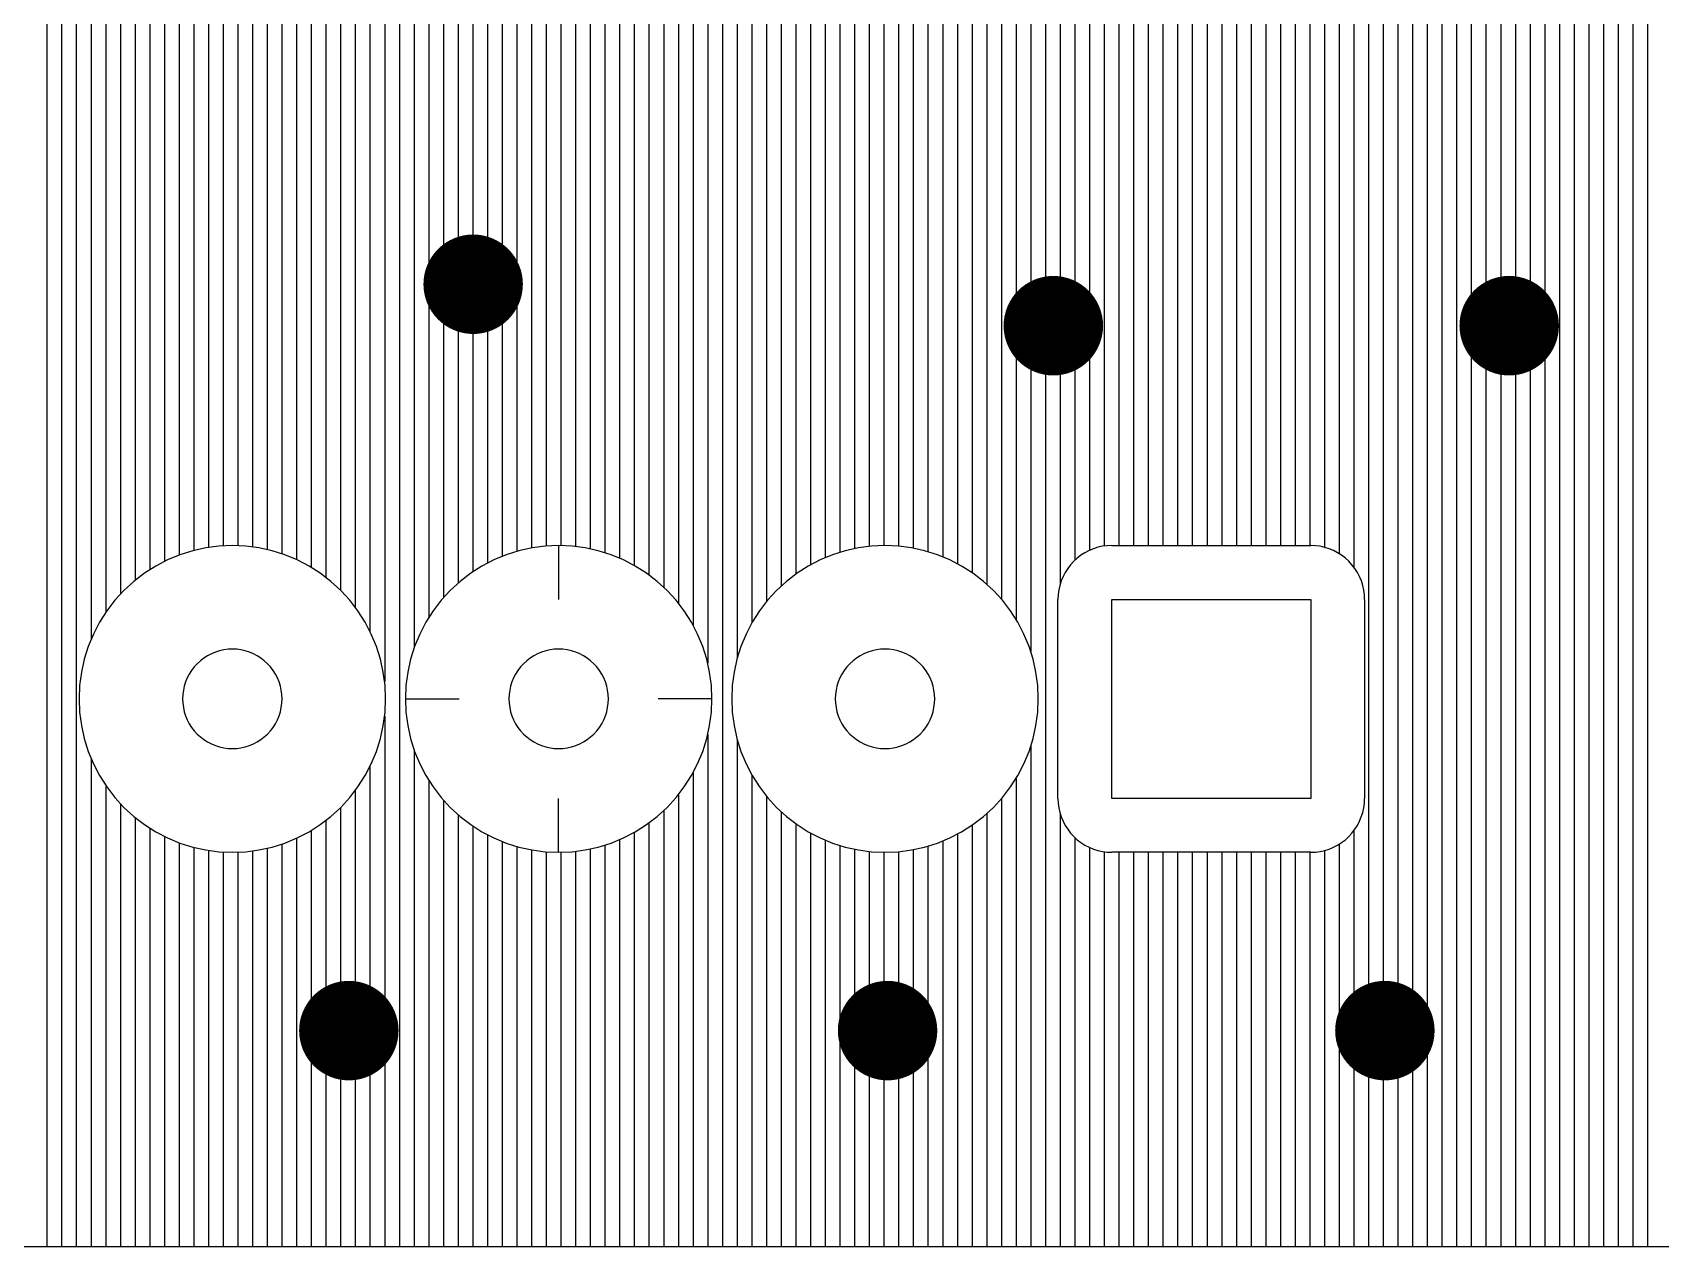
# Model space of a CAD drawing. Extents: x 295 to 953, y 10 to 290.
# Drawn here: x 654.6 to 728.7, y 83.4 to 138.6 of the extents above; entities that cross this region are included whole.
import ezdxf

# ---------------------------------------------------------------- set-up
doc = ezdxf.new("R2010")
doc.units = 0
doc.header["$LTSCALE"] = 5
doc.header["$MEASUREMENT"] = 0
doc.layers.get('0').update_dxf_attribs({"linetype": 'CONTINUOUS', "lineweight": 25})
doc.layers.add('ART004_PHO', color=10, linetype='CONTINUOUS')

msp = doc.modelspace()

# ---------------------------------------------------------------- linework, layer by layer
at = {"const_width": 2.263}
for points in [[(674.652, 128.281, 1), (674.652, 126.018, 1)], [(701.055, 126.396, 1), (701.055, 124.132, 1)], [(721.801, 126.396, 1), (721.801, 124.132, 1)], [(668.994, 94.334, 1), (668.994, 92.071, 1)], [(693.511, 94.334, 1), (693.511, 92.071, 1)], [(716.143, 94.334, 1), (716.143, 92.071, 1)]]:
    msp.add_lwpolyline(points, format="xyb", close=True, dxfattribs=at)
at = {"linetype": 'Continuous'}
msp.add_lwpolyline([(703.716, 112.817), (712.769, 112.817), (712.769, 103.764), (703.716, 103.764)], close=True, dxfattribs=at)
at = {"layer": 'ART004_PHO', "color": 7}
for p, q in [((717.403, 254.904), (717.403, 83.387)), ((718.071, 254.904), (718.071, 83.387)), ((718.74, 254.904), (718.74, 83.387)), ((719.408, 254.904), (719.408, 83.387)), ((720.076, 254.904), (720.076, 83.387)), ((720.744, 254.904), (720.744, 83.387)), ((721.413, 254.904), (721.413, 83.387)), ((722.081, 254.904), (722.081, 83.387)), ((722.749, 254.904), (722.749, 83.387)), ((723.417, 254.904), (723.417, 83.387)), ((724.086, 254.904), (724.086, 83.387)), ((724.754, 254.904), (724.754, 83.387)), ((725.422, 254.904), (725.422, 83.387)), ((726.09, 254.904), (726.09, 83.387)), ((662.607, 199.006), (662.607, 115.182)), ((663.275, 199.006), (663.275, 115.254)), ((663.943, 199.006), (663.943, 115.262)), ((664.611, 199.006), (664.611, 115.206)), ((665.28, 199.006), (665.28, 115.084)), ((665.948, 199.006), (665.948, 114.893)), ((666.616, 199.006), (666.616, 114.625)), ((667.284, 199.006), (667.284, 114.272)), ((667.953, 199.006), (667.953, 113.816)), ((668.621, 199.006), (668.621, 113.229)), ((669.289, 199.006), (669.289, 112.457)), ((669.957, 199.006), (669.957, 111.362)), ((670.626, 199.006), (670.626, 109.076)), ((685.327, 199.006), (685.327, 109.916)), ((685.995, 199.006), (685.995, 83.387)), ((700.029, 199.006), (700.029, 110.446)), ((700.697, 199.006), (700.697, 83.387)), ((701.365, 199.006), (701.365, 113.506)), ((702.033, 199.006), (702.033, 114.598)), ((702.702, 199.006), (702.702, 115.047)), ((703.37, 199.006), (703.37, 115.242)), ((704.038, 199.006), (704.038, 115.267)), ((704.706, 199.006), (704.706, 115.267)), ((705.375, 199.006), (705.375, 115.267)), ((706.043, 199.006), (706.043, 115.267)), ((706.711, 199.006), (706.711, 115.267)), ((707.379, 199.006), (707.379, 115.267)), ((661.938, 194.913), (661.938, 115.043)), ((661.27, 193.878), (661.27, 114.833)), ((655.256, 192.887), (655.256, 83.387)), ((659.934, 192.791), (659.934, 114.167)), ((660.602, 193.233), (660.602, 114.545)), ((655.924, 192.555), (655.924, 83.387)), ((656.592, 192.343), (656.592, 83.387)), ((657.261, 192.235), (657.261, 110.991)), ((657.929, 192.223), (657.929, 112.22)), ((658.597, 192.307), (658.597, 113.055)), ((659.265, 192.492), (659.265, 113.682)), ((708.048, 187.808), (708.048, 115.267)), ((716.735, 187.263), (716.735, 83.387)), ((708.716, 186.538), (708.716, 115.267)), ((716.067, 186.255), (716.067, 83.387)), ((709.384, 185.809), (709.384, 115.267)), ((710.052, 185.316), (710.052, 115.267)), ((715.398, 185.621), (715.398, 83.387)), ((710.721, 184.979), (710.721, 115.267)), ((711.389, 184.762), (711.389, 115.267)), ((712.057, 184.65), (712.057, 115.267)), ((712.725, 184.633), (712.725, 115.267)), ((713.394, 184.713), (713.394, 115.186)), ((714.062, 184.893), (714.062, 114.898)), ((714.73, 185.187), (714.73, 114.286)), ((686.664, 176.965), (686.664, 110.13)), ((699.36, 176.924), (699.36, 111.905)), ((687.332, 175.8), (687.332, 111.744)), ((698.692, 175.774), (698.692, 112.829)), ((688, 174.994), (688, 112.716)), ((698.024, 174.975), (698.024, 113.509)), ((684.659, 174.23), (684.659, 111.647)), ((688.668, 174.386), (688.668, 113.423)), ((697.356, 174.371), (697.356, 114.033)), ((671.294, 174.072), (671.294, 83.387)), ((683.991, 173.398), (683.991, 112.648)), ((689.337, 173.914), (689.337, 113.966)), ((690.005, 173.547), (690.005, 114.389)), ((696.019, 173.538), (696.019, 114.754)), ((696.687, 173.902), (696.687, 114.44)), ((671.962, 173.333), (671.962, 110.607)), ((672.63, 172.988), (672.63, 111.994)), ((673.299, 172.864), (673.299, 112.892)), ((673.967, 172.861), (673.967, 113.557)), ((674.635, 172.861), (674.635, 114.07)), ((675.303, 172.861), (675.303, 114.469)), ((675.972, 172.861), (675.972, 114.776)), ((676.64, 172.861), (676.64, 115.002)), ((677.308, 172.861), (677.308, 115.157)), ((677.976, 172.861), (677.976, 115.244)), ((678.645, 172.861), (678.645, 115.266)), ((679.313, 172.861), (679.313, 115.224)), ((679.981, 172.861), (679.981, 115.117)), ((680.649, 172.861), (680.649, 114.941)), ((681.318, 172.861), (681.318, 114.691)), ((681.986, 172.861), (681.986, 114.358)), ((682.654, 172.869), (682.654, 113.927)), ((683.322, 173.018), (683.322, 113.372)), ((690.673, 173.268), (690.673, 114.715)), ((691.341, 173.066), (691.341, 114.958)), ((692.01, 172.935), (692.01, 115.128)), ((692.678, 172.87), (692.678, 115.23)), ((693.346, 172.869), (693.346, 115.267)), ((694.014, 172.932), (694.014, 115.239)), ((694.683, 173.062), (694.683, 115.147)), ((695.351, 173.262), (695.351, 114.987)), ((726.759, 168.212), (726.759, 83.387)), ((727.427, 164.143), (727.427, 83.387)), ((728.095, 162.27), (728.095, 83.387)), ((661.307, 114.846), (660.745, 114.613)), ((661.307, 114.846), (660.745, 114.613)), ((661.888, 115.029), (661.307, 114.846)), ((661.888, 115.029), (661.307, 114.846)), ((662.482, 115.161), (661.888, 115.029)), ((662.482, 115.161), (661.888, 115.029)), ((663.085, 115.24), (662.482, 115.161)), ((663.085, 115.24), (662.482, 115.161)), ((663.693, 115.267), (663.085, 115.24)), ((663.693, 115.267), (663.085, 115.24)), ((664.301, 115.24), (663.693, 115.267)), ((664.301, 115.24), (663.693, 115.267)), ((664.905, 115.161), (664.301, 115.24)), ((664.905, 115.161), (664.301, 115.24)), ((665.499, 115.029), (664.905, 115.161)), ((665.499, 115.029), (664.905, 115.161)), ((666.08, 114.846), (665.499, 115.029)), ((666.08, 114.846), (665.499, 115.029)), ((666.642, 114.613), (666.08, 114.846)), ((666.642, 114.613), (666.08, 114.846)), ((676.157, 114.846), (675.594, 114.613)), ((676.157, 114.846), (675.594, 114.613)), ((676.737, 115.029), (676.157, 114.846)), ((676.737, 115.029), (676.157, 114.846)), ((677.331, 115.161), (676.737, 115.029)), ((677.331, 115.161), (676.737, 115.029)), ((677.935, 115.24), (677.331, 115.161)), ((677.935, 115.24), (677.331, 115.161)), ((678.543, 115.267), (677.935, 115.24)), ((678.543, 115.267), (677.935, 115.24)), ((679.151, 115.24), (678.543, 115.267)), ((679.151, 115.24), (678.543, 115.267)), ((678.543, 115.267), (678.543, 112.817)), ((679.754, 115.161), (679.151, 115.24)), ((679.754, 115.161), (679.151, 115.24)), ((680.348, 115.029), (679.754, 115.161)), ((680.348, 115.029), (679.754, 115.161)), ((680.929, 114.846), (680.348, 115.029)), ((680.929, 114.846), (680.348, 115.029)), ((681.491, 114.613), (680.929, 114.846)), ((681.491, 114.613), (680.929, 114.846)), ((691.007, 114.846), (690.445, 114.613)), ((691.007, 114.846), (690.445, 114.613)), ((691.588, 115.029), (691.007, 114.846)), ((691.588, 115.029), (691.007, 114.846)), ((692.182, 115.161), (691.588, 115.029)), ((692.182, 115.161), (691.588, 115.029)), ((692.785, 115.24), (692.182, 115.161)), ((692.785, 115.24), (692.182, 115.161)), ((693.393, 115.267), (692.785, 115.24)), ((693.393, 115.267), (692.785, 115.24)), ((694.001, 115.24), (693.393, 115.267)), ((694.001, 115.24), (693.393, 115.267)), ((694.605, 115.161), (694.001, 115.24)), ((694.605, 115.161), (694.001, 115.24)), ((695.199, 115.029), (694.605, 115.161)), ((695.199, 115.029), (694.605, 115.161)), ((695.78, 114.846), (695.199, 115.029)), ((695.78, 114.846), (695.199, 115.029)), ((696.342, 114.613), (695.78, 114.846)), ((696.342, 114.613), (695.78, 114.846)), ((702.492, 114.939), (702.311, 114.824)), ((702.681, 115.038), (702.492, 114.939)), ((702.879, 115.119), (702.681, 115.038)), ((703.083, 115.184), (702.879, 115.119)), ((703.291, 115.23), (703.083, 115.184)), ((703.503, 115.258), (703.291, 115.23)), ((703.717, 115.267), (703.503, 115.258)), ((703.716, 115.267), (712.769, 115.267)), ((712.983, 115.258), (712.769, 115.267)), ((713.195, 115.23), (712.983, 115.258)), ((713.403, 115.183), (713.195, 115.23)), ((713.607, 115.119), (713.403, 115.183)), ((713.805, 115.037), (713.607, 115.119)), ((713.994, 114.939), (713.805, 115.037)), ((714.175, 114.824), (713.994, 114.939)), ((660.205, 114.332), (659.692, 114.005)), ((660.205, 114.332), (659.692, 114.005)), ((660.745, 114.613), (660.205, 114.332)), ((660.745, 114.613), (660.205, 114.332)), ((667.182, 114.332), (666.642, 114.613)), ((667.182, 114.332), (666.642, 114.613)), ((667.695, 114.005), (667.182, 114.332)), ((667.695, 114.005), (667.182, 114.332)), ((675.054, 114.332), (674.541, 114.005)), ((675.054, 114.332), (674.541, 114.005)), ((675.594, 114.613), (675.054, 114.332)), ((675.594, 114.613), (675.054, 114.332)), ((682.031, 114.332), (681.491, 114.613)), ((682.031, 114.332), (681.491, 114.613)), ((682.544, 114.005), (682.031, 114.332)), ((682.544, 114.005), (682.031, 114.332)), ((689.905, 114.332), (689.392, 114.005)), ((689.905, 114.332), (689.392, 114.005)), ((690.445, 114.613), (689.905, 114.332)), ((690.445, 114.613), (689.905, 114.332)), ((696.882, 114.332), (696.342, 114.613)), ((696.882, 114.332), (696.342, 114.613)), ((697.395, 114.005), (696.882, 114.332)), ((697.395, 114.005), (696.882, 114.332)), ((701.709, 114.222), (701.595, 114.042)), ((701.84, 114.392), (701.709, 114.222)), ((701.984, 114.55), (701.84, 114.392)), ((702.142, 114.694), (701.984, 114.55)), ((702.311, 114.824), (702.142, 114.694)), ((714.344, 114.693), (714.175, 114.824)), ((714.502, 114.549), (714.344, 114.693)), ((714.646, 114.391), (714.502, 114.549)), ((714.776, 114.222), (714.646, 114.391)), ((714.891, 114.041), (714.776, 114.222)), ((659.209, 113.635), (658.76, 113.224)), ((659.209, 113.635), (658.76, 113.224)), ((659.692, 114.005), (659.209, 113.635)), ((659.692, 114.005), (659.209, 113.635)), ((668.178, 113.635), (667.695, 114.005)), ((668.178, 113.635), (667.695, 114.005)), ((668.627, 113.224), (668.178, 113.635)), ((668.627, 113.224), (668.178, 113.635)), ((674.058, 113.635), (673.609, 113.224)), ((674.058, 113.635), (673.609, 113.224)), ((674.541, 114.005), (674.058, 113.635)), ((674.541, 114.005), (674.058, 113.635)), ((683.027, 113.635), (682.544, 114.005)), ((683.027, 113.635), (682.544, 114.005)), ((683.476, 113.224), (683.027, 113.635)), ((683.476, 113.224), (683.027, 113.635)), ((688.909, 113.635), (688.46, 113.224)), ((688.909, 113.635), (688.46, 113.224)), ((689.392, 114.005), (688.909, 113.635)), ((689.392, 114.005), (688.909, 113.635)), ((697.878, 113.635), (697.395, 114.005)), ((697.878, 113.635), (697.395, 114.005)), ((698.327, 113.224), (697.878, 113.635)), ((698.327, 113.224), (697.878, 113.635)), ((701.35, 113.451), (701.303, 113.243)), ((701.414, 113.655), (701.35, 113.451)), ((701.496, 113.853), (701.414, 113.655)), ((701.595, 114.042), (701.496, 113.853)), ((714.99, 113.852), (714.891, 114.041)), ((715.072, 113.654), (714.99, 113.852)), ((715.136, 113.45), (715.072, 113.654)), ((715.182, 113.242), (715.136, 113.45)), ((658.349, 112.775), (657.979, 112.292)), ((658.349, 112.775), (657.979, 112.292)), ((658.76, 113.224), (658.349, 112.775)), ((658.76, 113.224), (658.349, 112.775)), ((669.038, 112.775), (668.627, 113.224)), ((669.038, 112.775), (668.627, 113.224)), ((669.408, 112.292), (669.038, 112.775)), ((669.408, 112.292), (669.038, 112.775)), ((673.198, 112.775), (672.828, 112.292)), ((673.198, 112.775), (672.828, 112.292)), ((673.609, 113.224), (673.198, 112.775)), ((673.609, 113.224), (673.198, 112.775)), ((683.887, 112.775), (683.476, 113.224)), ((683.887, 112.775), (683.476, 113.224)), ((684.258, 112.292), (683.887, 112.775)), ((684.258, 112.292), (683.887, 112.775)), ((688.049, 112.775), (687.678, 112.292)), ((688.049, 112.775), (687.678, 112.292)), ((688.46, 113.224), (688.049, 112.775)), ((688.46, 113.224), (688.049, 112.775)), ((698.738, 112.775), (698.327, 113.224)), ((698.738, 112.775), (698.327, 113.224)), ((699.108, 112.292), (698.738, 112.775)), ((699.108, 112.292), (698.738, 112.775)), ((701.275, 113.031), (701.266, 112.817)), ((701.266, 103.764), (701.266, 112.817)), ((701.303, 113.243), (701.275, 113.031)), ((715.21, 113.03), (715.182, 113.242)), ((715.219, 112.816), (715.21, 113.03)), ((715.219, 112.817), (715.219, 103.764)), ((657.979, 112.292), (657.652, 111.779)), ((657.979, 112.292), (657.652, 111.779)), ((669.735, 111.779), (669.408, 112.292)), ((669.735, 111.779), (669.408, 112.292)), ((672.828, 112.292), (672.501, 111.779)), ((672.828, 112.292), (672.501, 111.779)), ((684.585, 111.779), (684.258, 112.292)), ((684.585, 111.779), (684.258, 112.292)), ((687.678, 112.292), (687.351, 111.779)), ((687.678, 112.292), (687.351, 111.779)), ((699.435, 111.779), (699.108, 112.292)), ((699.435, 111.779), (699.108, 112.292)), ((657.37, 111.239), (657.138, 110.677)), ((657.37, 111.239), (657.138, 110.677)), ((657.652, 111.779), (657.37, 111.239)), ((657.652, 111.779), (657.37, 111.239)), ((670.016, 111.239), (669.735, 111.779)), ((670.016, 111.239), (669.735, 111.779)), ((670.249, 110.677), (670.016, 111.239)), ((670.249, 110.677), (670.016, 111.239)), ((672.22, 111.239), (671.987, 110.677)), ((672.22, 111.239), (671.987, 110.677)), ((672.501, 111.779), (672.22, 111.239)), ((672.501, 111.779), (672.22, 111.239)), ((684.866, 111.239), (684.585, 111.779)), ((684.866, 111.239), (684.585, 111.779)), ((685.099, 110.677), (684.866, 111.239)), ((685.099, 110.677), (684.866, 111.239)), ((687.07, 111.239), (686.838, 110.677)), ((687.07, 111.239), (686.838, 110.677)), ((687.351, 111.779), (687.07, 111.239)), ((687.351, 111.779), (687.07, 111.239)), ((699.716, 111.239), (699.435, 111.779)), ((699.716, 111.239), (699.435, 111.779)), ((699.949, 110.677), (699.716, 111.239)), ((699.949, 110.677), (699.716, 111.239)), ((657.138, 110.677), (656.955, 110.096)), ((657.138, 110.677), (656.955, 110.096)), ((662.919, 110.417), (662.737, 110.342)), ((663.108, 110.476), (662.919, 110.417)), ((663.3, 110.519), (663.108, 110.476)), ((663.496, 110.545), (663.3, 110.519)), ((663.693, 110.554), (663.496, 110.545)), ((663.891, 110.545), (663.693, 110.554)), ((664.086, 110.519), (663.891, 110.545)), ((664.279, 110.476), (664.086, 110.519)), ((664.467, 110.417), (664.279, 110.476)), ((664.65, 110.342), (664.467, 110.417)), ((670.432, 110.096), (670.249, 110.677)), ((670.432, 110.096), (670.249, 110.677)), ((671.987, 110.677), (671.804, 110.096)), ((671.987, 110.677), (671.804, 110.096)), ((677.769, 110.417), (677.586, 110.342)), ((677.957, 110.476), (677.769, 110.417)), ((678.15, 110.519), (677.957, 110.476)), ((678.345, 110.545), (678.15, 110.519)), ((678.543, 110.554), (678.345, 110.545)), ((678.74, 110.545), (678.543, 110.554)), ((678.936, 110.519), (678.74, 110.545)), ((679.128, 110.476), (678.936, 110.519)), ((679.317, 110.417), (679.128, 110.476)), ((679.499, 110.342), (679.317, 110.417)), ((685.282, 110.096), (685.099, 110.677)), ((685.282, 110.096), (685.099, 110.677)), ((686.838, 110.677), (686.655, 110.096)), ((686.838, 110.677), (686.655, 110.096)), ((692.619, 110.417), (692.437, 110.342)), ((692.808, 110.476), (692.619, 110.417)), ((693, 110.519), (692.808, 110.476)), ((693.196, 110.545), (693, 110.519)), ((693.393, 110.554), (693.196, 110.545)), ((693.591, 110.545), (693.393, 110.554)), ((693.786, 110.519), (693.591, 110.545)), ((693.979, 110.476), (693.786, 110.519)), ((694.167, 110.417), (693.979, 110.476)), ((694.35, 110.342), (694.167, 110.417)), ((700.132, 110.096), (699.949, 110.677)), ((700.132, 110.096), (699.949, 110.677)), ((656.955, 110.096), (656.823, 109.502)), ((656.955, 110.096), (656.823, 109.502)), ((661.96, 109.745), (661.84, 109.589)), ((662.093, 109.891), (661.96, 109.745)), ((662.239, 110.024), (662.093, 109.891)), ((662.395, 110.144), (662.239, 110.024)), ((662.562, 110.25), (662.395, 110.144)), ((662.737, 110.342), (662.562, 110.25)), ((664.825, 110.25), (664.65, 110.342)), ((664.992, 110.144), (664.825, 110.25)), ((665.148, 110.024), (664.992, 110.144)), ((665.294, 109.891), (665.148, 110.024)), ((665.427, 109.745), (665.294, 109.891)), ((665.547, 109.589), (665.427, 109.745)), ((670.564, 109.502), (670.432, 110.096)), ((670.564, 109.502), (670.432, 110.096)), ((671.804, 110.096), (671.672, 109.502)), ((671.804, 110.096), (671.672, 109.502)), ((676.809, 109.745), (676.689, 109.589)), ((676.942, 109.891), (676.809, 109.745)), ((677.088, 110.024), (676.942, 109.891)), ((677.245, 110.144), (677.088, 110.024)), ((677.411, 110.25), (677.245, 110.144)), ((677.586, 110.342), (677.411, 110.25)), ((679.674, 110.25), (679.499, 110.342)), ((679.841, 110.144), (679.674, 110.25)), ((679.997, 110.024), (679.841, 110.144)), ((680.143, 109.891), (679.997, 110.024)), ((680.276, 109.745), (680.143, 109.891)), ((680.397, 109.589), (680.276, 109.745)), ((685.413, 109.502), (685.282, 110.096)), ((685.413, 109.502), (685.282, 110.096)), ((686.655, 110.096), (686.523, 109.502)), ((686.655, 110.096), (686.523, 109.502)), ((691.66, 109.745), (691.54, 109.589)), ((691.793, 109.891), (691.66, 109.745)), ((691.939, 110.024), (691.793, 109.891)), ((692.095, 110.144), (691.939, 110.024)), ((692.262, 110.25), (692.095, 110.144)), ((692.437, 110.342), (692.262, 110.25)), ((694.525, 110.25), (694.35, 110.342)), ((694.691, 110.144), (694.525, 110.25)), ((694.848, 110.024), (694.691, 110.144)), ((694.994, 109.891), (694.848, 110.024)), ((695.127, 109.745), (694.994, 109.891)), ((695.247, 109.589), (695.127, 109.745)), ((700.264, 109.502), (700.132, 110.096)), ((700.264, 109.502), (700.132, 110.096)), ((656.823, 109.502), (656.743, 108.898)), ((656.823, 109.502), (656.743, 108.898)), ((661.567, 109.064), (661.507, 108.876)), ((661.642, 109.247), (661.567, 109.064)), ((661.733, 109.422), (661.642, 109.247)), ((661.84, 109.589), (661.733, 109.422)), ((665.653, 109.422), (665.547, 109.589)), ((665.745, 109.247), (665.653, 109.422)), ((665.82, 109.064), (665.745, 109.247)), ((665.879, 108.876), (665.82, 109.064)), ((670.643, 108.898), (670.564, 109.502)), ((670.643, 108.898), (670.564, 109.502)), ((671.672, 109.502), (671.593, 108.898)), ((671.672, 109.502), (671.593, 108.898)), ((676.416, 109.064), (676.357, 108.876)), ((676.492, 109.247), (676.416, 109.064)), ((676.583, 109.422), (676.492, 109.247)), ((676.689, 109.589), (676.583, 109.422)), ((680.503, 109.422), (680.397, 109.589)), ((680.594, 109.247), (680.503, 109.422)), ((680.669, 109.064), (680.594, 109.247)), ((680.729, 108.876), (680.669, 109.064)), ((685.493, 108.898), (685.413, 109.502)), ((685.493, 108.898), (685.413, 109.502)), ((686.523, 109.502), (686.443, 108.898)), ((686.523, 109.502), (686.443, 108.898)), ((691.267, 109.064), (691.207, 108.876)), ((691.342, 109.247), (691.267, 109.064)), ((691.433, 109.422), (691.342, 109.247)), ((691.54, 109.589), (691.433, 109.422)), ((695.353, 109.422), (695.247, 109.589)), ((695.444, 109.247), (695.353, 109.422)), ((695.52, 109.064), (695.444, 109.247)), ((695.579, 108.876), (695.52, 109.064)), ((700.343, 108.898), (700.264, 109.502)), ((700.343, 108.898), (700.264, 109.502)), ((656.743, 108.898), (656.717, 108.29)), ((656.743, 108.898), (656.717, 108.29)), ((656.717, 108.29), (656.743, 107.682)), ((656.717, 108.29), (656.743, 107.682)), ((661.439, 108.488), (661.43, 108.29)), ((661.43, 108.29), (661.439, 108.093)), ((661.465, 108.683), (661.439, 108.488)), ((661.507, 108.876), (661.465, 108.683)), ((665.922, 108.683), (665.879, 108.876)), ((665.948, 108.488), (665.922, 108.683)), ((665.957, 108.29), (665.948, 108.488)), ((665.948, 108.093), (665.957, 108.29)), ((670.67, 108.29), (670.643, 108.898)), ((670.67, 108.29), (670.643, 108.898)), ((670.643, 107.682), (670.67, 108.29)), ((670.643, 107.682), (670.67, 108.29)), ((671.593, 108.898), (671.566, 108.29)), ((671.593, 108.898), (671.566, 108.29)), ((671.566, 108.29), (671.593, 107.682)), ((671.566, 108.29), (671.593, 107.682)), ((671.566, 108.29), (674.016, 108.29)), ((676.288, 108.488), (676.28, 108.29)), ((676.28, 108.29), (676.288, 108.093)), ((676.314, 108.683), (676.288, 108.488)), ((676.357, 108.876), (676.314, 108.683)), ((680.771, 108.683), (680.729, 108.876)), ((680.797, 108.488), (680.771, 108.683)), ((680.806, 108.29), (680.797, 108.488)), ((680.797, 108.093), (680.806, 108.29)), ((685.519, 108.29), (683.069, 108.29)), ((685.519, 108.29), (685.493, 108.898)), ((685.519, 108.29), (685.493, 108.898)), ((685.493, 107.682), (685.519, 108.29)), ((685.493, 107.682), (685.519, 108.29)), ((686.443, 108.898), (686.417, 108.29)), ((686.443, 108.898), (686.417, 108.29)), ((686.417, 108.29), (686.443, 107.682)), ((686.417, 108.29), (686.443, 107.682)), ((691.139, 108.488), (691.13, 108.29)), ((691.13, 108.29), (691.139, 108.093)), ((691.165, 108.683), (691.139, 108.488)), ((691.207, 108.876), (691.165, 108.683)), ((695.622, 108.683), (695.579, 108.876)), ((695.648, 108.488), (695.622, 108.683)), ((695.657, 108.29), (695.648, 108.488)), ((695.648, 108.093), (695.657, 108.29)), ((700.37, 108.29), (700.343, 108.898)), ((700.37, 108.29), (700.343, 108.898)), ((700.343, 107.682), (700.37, 108.29)), ((700.343, 107.682), (700.37, 108.29)), ((656.743, 107.682), (656.823, 107.079)), ((656.743, 107.682), (656.823, 107.079)), ((661.439, 108.093), (661.465, 107.897)), ((661.465, 107.897), (661.507, 107.705)), ((661.507, 107.705), (661.567, 107.516)), ((661.567, 107.516), (661.642, 107.334)), ((665.745, 107.334), (665.82, 107.516)), ((665.82, 107.516), (665.879, 107.705)), ((665.879, 107.705), (665.922, 107.897)), ((665.922, 107.897), (665.948, 108.093)), ((670.564, 107.079), (670.643, 107.682)), ((670.564, 107.079), (670.643, 107.682)), ((670.626, 107.504), (670.626, 83.387)), ((671.593, 107.682), (671.672, 107.079)), ((671.593, 107.682), (671.672, 107.079)), ((676.288, 108.093), (676.314, 107.897)), ((676.314, 107.897), (676.357, 107.705)), ((676.357, 107.705), (676.416, 107.516)), ((676.416, 107.516), (676.492, 107.334)), ((680.594, 107.334), (680.669, 107.516)), ((680.669, 107.516), (680.729, 107.705)), ((680.729, 107.705), (680.771, 107.897)), ((680.771, 107.897), (680.797, 108.093)), ((685.413, 107.079), (685.493, 107.682)), ((685.413, 107.079), (685.493, 107.682)), ((686.443, 107.682), (686.523, 107.079)), ((686.443, 107.682), (686.523, 107.079)), ((691.139, 108.093), (691.165, 107.897)), ((691.165, 107.897), (691.207, 107.705)), ((691.207, 107.705), (691.267, 107.516)), ((691.267, 107.516), (691.342, 107.334)), ((695.444, 107.334), (695.52, 107.516)), ((695.52, 107.516), (695.579, 107.705)), ((695.579, 107.705), (695.622, 107.897)), ((695.622, 107.897), (695.648, 108.093)), ((700.264, 107.079), (700.343, 107.682)), ((700.264, 107.079), (700.343, 107.682)), ((656.823, 107.079), (656.955, 106.485)), ((656.823, 107.079), (656.955, 106.485)), ((661.642, 107.334), (661.733, 107.159)), ((661.733, 107.159), (661.84, 106.992)), ((661.84, 106.992), (661.96, 106.836)), ((661.96, 106.836), (662.093, 106.69)), ((662.093, 106.69), (662.239, 106.557)), ((665.148, 106.557), (665.294, 106.69)), ((665.294, 106.69), (665.427, 106.836)), ((665.427, 106.836), (665.547, 106.992)), ((665.547, 106.992), (665.653, 107.159)), ((665.653, 107.159), (665.745, 107.334)), ((670.432, 106.485), (670.564, 107.079)), ((670.432, 106.485), (670.564, 107.079)), ((671.672, 107.079), (671.804, 106.485)), ((671.672, 107.079), (671.804, 106.485)), ((676.492, 107.334), (676.583, 107.159)), ((676.583, 107.159), (676.689, 106.992)), ((676.689, 106.992), (676.809, 106.836)), ((676.809, 106.836), (676.942, 106.69)), ((676.942, 106.69), (677.088, 106.557)), ((679.997, 106.557), (680.143, 106.69)), ((680.143, 106.69), (680.276, 106.836)), ((680.276, 106.836), (680.397, 106.992)), ((680.397, 106.992), (680.503, 107.159)), ((680.503, 107.159), (680.594, 107.334)), ((685.282, 106.485), (685.413, 107.079)), ((685.282, 106.485), (685.413, 107.079)), ((686.523, 107.079), (686.655, 106.485)), ((686.523, 107.079), (686.655, 106.485)), ((691.342, 107.334), (691.433, 107.159)), ((691.433, 107.159), (691.54, 106.992)), ((691.54, 106.992), (691.66, 106.836)), ((691.66, 106.836), (691.793, 106.69)), ((691.793, 106.69), (691.939, 106.557)), ((694.848, 106.557), (694.994, 106.69)), ((694.994, 106.69), (695.127, 106.836)), ((695.127, 106.836), (695.247, 106.992)), ((695.247, 106.992), (695.353, 107.159)), ((695.353, 107.159), (695.444, 107.334)), ((700.132, 106.485), (700.264, 107.079)), ((700.132, 106.485), (700.264, 107.079)), ((656.955, 106.485), (657.138, 105.904)), ((656.955, 106.485), (657.138, 105.904)), ((662.239, 106.557), (662.395, 106.437)), ((662.395, 106.437), (662.562, 106.33)), ((662.562, 106.33), (662.737, 106.239)), ((662.737, 106.239), (662.919, 106.164)), ((662.919, 106.164), (663.108, 106.104)), ((663.108, 106.104), (663.3, 106.062)), ((663.3, 106.062), (663.496, 106.036)), ((663.496, 106.036), (663.693, 106.027)), ((663.693, 106.027), (663.891, 106.036)), ((663.891, 106.036), (664.086, 106.062)), ((664.086, 106.062), (664.279, 106.104)), ((664.279, 106.104), (664.467, 106.164)), ((664.467, 106.164), (664.65, 106.239)), ((664.65, 106.239), (664.825, 106.33)), ((664.825, 106.33), (664.992, 106.437)), ((664.992, 106.437), (665.148, 106.557)), ((670.249, 105.904), (670.432, 106.485)), ((670.249, 105.904), (670.432, 106.485)), ((671.804, 106.485), (671.987, 105.904)), ((671.804, 106.485), (671.987, 105.904)), ((671.962, 105.973), (671.962, 83.387)), ((677.088, 106.557), (677.245, 106.437)), ((677.245, 106.437), (677.411, 106.33)), ((677.411, 106.33), (677.586, 106.239)), ((677.586, 106.239), (677.769, 106.164)), ((677.769, 106.164), (677.957, 106.104)), ((677.957, 106.104), (678.15, 106.062)), ((678.15, 106.062), (678.345, 106.036)), ((678.345, 106.036), (678.543, 106.027)), ((678.543, 106.027), (678.74, 106.036)), ((678.74, 106.036), (678.936, 106.062)), ((678.936, 106.062), (679.128, 106.104)), ((679.128, 106.104), (679.317, 106.164)), ((679.317, 106.164), (679.499, 106.239)), ((679.499, 106.239), (679.674, 106.33)), ((679.674, 106.33), (679.841, 106.437)), ((679.841, 106.437), (679.997, 106.557)), ((685.099, 105.904), (685.282, 106.485)), ((685.099, 105.904), (685.282, 106.485)), ((685.327, 106.664), (685.327, 83.387)), ((686.655, 106.485), (686.838, 105.904)), ((686.655, 106.485), (686.838, 105.904)), ((686.664, 106.451), (686.664, 83.387)), ((691.939, 106.557), (692.095, 106.437)), ((692.095, 106.437), (692.262, 106.33)), ((692.262, 106.33), (692.437, 106.239)), ((692.437, 106.239), (692.619, 106.164)), ((692.619, 106.164), (692.808, 106.104)), ((692.808, 106.104), (693, 106.062)), ((693, 106.062), (693.196, 106.036)), ((693.196, 106.036), (693.393, 106.027)), ((693.393, 106.027), (693.591, 106.036)), ((693.591, 106.036), (693.786, 106.062)), ((693.786, 106.062), (693.979, 106.104)), ((693.979, 106.104), (694.167, 106.164)), ((694.167, 106.164), (694.35, 106.239)), ((694.35, 106.239), (694.525, 106.33)), ((694.525, 106.33), (694.691, 106.437)), ((694.691, 106.437), (694.848, 106.557)), ((699.949, 105.904), (700.132, 106.485)), ((699.949, 105.904), (700.132, 106.485)), ((700.029, 106.135), (700.029, 83.387)), ((657.138, 105.904), (657.37, 105.342)), ((657.138, 105.904), (657.37, 105.342)), ((657.261, 105.59), (657.261, 83.387)), ((657.37, 105.342), (657.652, 104.802)), ((657.37, 105.342), (657.652, 104.802)), ((669.735, 104.802), (670.016, 105.342)), ((669.735, 104.802), (670.016, 105.342)), ((669.957, 105.219), (669.957, 83.387)), ((670.016, 105.342), (670.249, 105.904)), ((670.016, 105.342), (670.249, 105.904)), ((671.987, 105.904), (672.22, 105.342)), ((671.987, 105.904), (672.22, 105.342)), ((672.22, 105.342), (672.501, 104.802)), ((672.22, 105.342), (672.501, 104.802)), ((684.585, 104.802), (684.866, 105.342)), ((684.585, 104.802), (684.866, 105.342)), ((684.866, 105.342), (685.099, 105.904)), ((684.866, 105.342), (685.099, 105.904)), ((686.838, 105.904), (687.07, 105.342)), ((686.838, 105.904), (687.07, 105.342)), ((687.07, 105.342), (687.351, 104.802)), ((687.07, 105.342), (687.351, 104.802)), ((699.435, 104.802), (699.716, 105.342)), ((699.435, 104.802), (699.716, 105.342)), ((699.716, 105.342), (699.949, 105.904)), ((699.716, 105.342), (699.949, 105.904)), ((657.652, 104.802), (657.979, 104.289)), ((657.652, 104.802), (657.979, 104.289)), ((669.408, 104.289), (669.735, 104.802)), ((669.408, 104.289), (669.735, 104.802)), ((672.501, 104.802), (672.828, 104.289)), ((672.501, 104.802), (672.828, 104.289)), ((672.63, 104.587), (672.63, 83.387)), ((684.258, 104.289), (684.585, 104.802)), ((684.258, 104.289), (684.585, 104.802)), ((684.659, 104.934), (684.659, 83.387)), ((687.332, 104.836), (687.332, 83.387)), ((687.351, 104.802), (687.678, 104.289)), ((687.351, 104.802), (687.678, 104.289)), ((699.108, 104.289), (699.435, 104.802)), ((699.108, 104.289), (699.435, 104.802)), ((699.36, 104.675), (699.36, 83.387)), ((657.929, 104.361), (657.929, 83.387)), ((657.979, 104.289), (658.349, 103.806)), ((657.979, 104.289), (658.349, 103.806)), ((658.349, 103.806), (658.76, 103.357)), ((658.349, 103.806), (658.76, 103.357)), ((668.627, 103.357), (669.038, 103.806)), ((668.627, 103.357), (669.038, 103.806)), ((669.038, 103.806), (669.408, 104.289)), ((669.038, 103.806), (669.408, 104.289)), ((669.289, 104.124), (669.289, 83.387)), ((672.828, 104.289), (673.198, 103.806)), ((672.828, 104.289), (673.198, 103.806)), ((673.198, 103.806), (673.609, 103.357)), ((673.198, 103.806), (673.609, 103.357)), ((678.543, 101.314), (678.543, 103.764)), ((683.476, 103.357), (683.887, 103.806)), ((683.476, 103.357), (683.887, 103.806)), ((683.887, 103.806), (684.258, 104.289)), ((683.887, 103.806), (684.258, 104.289)), ((683.991, 103.932), (683.991, 83.387)), ((687.678, 104.289), (688.049, 103.806)), ((687.678, 104.289), (688.049, 103.806)), ((688, 103.865), (688, 83.387)), ((688.049, 103.806), (688.46, 103.357)), ((688.049, 103.806), (688.46, 103.357)), ((698.327, 103.357), (698.738, 103.806)), ((698.327, 103.357), (698.738, 103.806)), ((698.692, 103.752), (698.692, 83.387)), ((698.738, 103.806), (699.108, 104.289)), ((698.738, 103.806), (699.108, 104.289)), ((701.266, 103.764), (701.275, 103.551)), ((715.21, 103.551), (715.219, 103.764)), ((658.597, 103.526), (658.597, 83.387)), ((658.76, 103.357), (659.209, 102.946)), ((658.76, 103.357), (659.209, 102.946)), ((668.178, 102.946), (668.627, 103.357)), ((668.178, 102.946), (668.627, 103.357)), ((668.621, 103.351), (668.621, 83.387)), ((673.299, 103.689), (673.299, 83.387)), ((673.609, 103.357), (674.058, 102.946)), ((673.609, 103.357), (674.058, 102.946)), ((673.967, 103.024), (673.967, 83.387)), ((683.027, 102.946), (683.476, 103.357)), ((683.027, 102.946), (683.476, 103.357)), ((683.322, 103.208), (683.322, 83.387)), ((688.46, 103.357), (688.909, 102.946)), ((688.46, 103.357), (688.909, 102.946)), ((688.668, 103.158), (688.668, 83.387)), ((697.878, 102.946), (698.327, 103.357)), ((697.878, 102.946), (698.327, 103.357)), ((698.024, 103.072), (698.024, 83.387)), ((701.275, 103.551), (701.303, 103.339)), ((701.303, 103.339), (701.35, 103.13)), ((701.35, 103.13), (701.414, 102.926)), ((701.365, 103.075), (701.365, 83.387)), ((715.071, 102.926), (715.136, 103.13)), ((715.136, 103.13), (715.182, 103.339)), ((715.182, 103.339), (715.21, 103.551)), ((659.209, 102.946), (659.692, 102.576)), ((659.209, 102.946), (659.692, 102.576)), ((659.265, 102.899), (659.265, 83.387)), ((659.692, 102.576), (660.205, 102.249)), ((659.692, 102.576), (660.205, 102.249)), ((659.934, 102.414), (659.934, 83.387)), ((660.205, 102.249), (660.745, 101.967)), ((660.205, 102.249), (660.745, 101.967)), ((666.642, 101.967), (667.182, 102.249)), ((666.642, 101.967), (667.182, 102.249)), ((667.182, 102.249), (667.695, 102.576)), ((667.182, 102.249), (667.695, 102.576)), ((667.284, 102.309), (667.284, 83.387)), ((667.695, 102.576), (668.178, 102.946)), ((667.695, 102.576), (668.178, 102.946)), ((667.953, 102.765), (667.953, 83.387)), ((674.058, 102.946), (674.541, 102.576)), ((674.058, 102.946), (674.541, 102.576)), ((674.541, 102.576), (675.054, 102.249)), ((674.541, 102.576), (675.054, 102.249)), ((674.635, 102.511), (674.635, 83.387)), ((675.054, 102.249), (675.594, 101.967)), ((675.054, 102.249), (675.594, 101.967)), ((681.491, 101.967), (682.031, 102.249)), ((681.491, 101.967), (682.031, 102.249)), ((682.031, 102.249), (682.544, 102.576)), ((682.031, 102.249), (682.544, 102.576)), ((682.544, 102.576), (683.027, 102.946)), ((682.544, 102.576), (683.027, 102.946)), ((682.654, 102.654), (682.654, 83.387)), ((688.909, 102.946), (689.392, 102.576)), ((688.909, 102.946), (689.392, 102.576)), ((689.337, 102.615), (689.337, 83.387)), ((689.392, 102.576), (689.905, 102.249)), ((689.392, 102.576), (689.905, 102.249)), ((689.905, 102.249), (690.445, 101.967)), ((689.905, 102.249), (690.445, 101.967)), ((696.342, 101.967), (696.882, 102.249)), ((696.342, 101.967), (696.882, 102.249)), ((696.882, 102.249), (697.395, 102.576)), ((696.882, 102.249), (697.395, 102.576)), ((697.356, 102.548), (697.356, 83.387)), ((697.395, 102.576), (697.878, 102.946)), ((697.395, 102.576), (697.878, 102.946)), ((701.414, 102.926), (701.496, 102.729)), ((701.496, 102.729), (701.594, 102.539)), ((701.594, 102.539), (701.709, 102.359)), ((701.709, 102.359), (701.839, 102.189)), ((714.646, 102.189), (714.776, 102.359)), ((714.73, 102.295), (714.73, 83.387)), ((714.776, 102.359), (714.891, 102.539)), ((714.891, 102.539), (714.99, 102.729)), ((714.99, 102.729), (715.071, 102.926)), ((660.602, 102.036), (660.602, 83.387)), ((660.745, 101.967), (661.307, 101.735)), ((660.745, 101.967), (661.307, 101.735)), ((661.27, 101.748), (661.27, 83.387)), ((661.307, 101.735), (661.888, 101.552)), ((661.307, 101.735), (661.888, 101.552)), ((661.888, 101.552), (662.482, 101.42)), ((661.888, 101.552), (662.482, 101.42)), ((661.938, 101.538), (661.938, 83.387)), ((664.905, 101.42), (665.499, 101.552)), ((664.905, 101.42), (665.499, 101.552)), ((665.28, 101.497), (665.28, 83.387)), ((665.499, 101.552), (666.08, 101.735)), ((665.499, 101.552), (666.08, 101.735)), ((665.948, 101.688), (665.948, 83.387)), ((666.08, 101.735), (666.642, 101.967)), ((666.08, 101.735), (666.642, 101.967)), ((666.616, 101.956), (666.616, 83.387)), ((675.303, 102.112), (675.303, 83.387)), ((675.594, 101.967), (676.157, 101.735)), ((675.594, 101.967), (676.157, 101.735)), ((675.972, 101.805), (675.972, 83.387)), ((676.157, 101.735), (676.737, 101.552)), ((676.157, 101.735), (676.737, 101.552)), ((676.64, 101.578), (676.64, 83.387)), ((676.737, 101.552), (677.331, 101.42)), ((676.737, 101.552), (677.331, 101.42)), ((679.754, 101.42), (680.348, 101.552)), ((679.754, 101.42), (680.348, 101.552)), ((680.348, 101.552), (680.929, 101.735)), ((680.348, 101.552), (680.929, 101.735)), ((680.649, 101.64), (680.649, 83.387)), ((680.929, 101.735), (681.491, 101.967)), ((680.929, 101.735), (681.491, 101.967)), ((681.318, 101.889), (681.318, 83.387)), ((681.986, 102.223), (681.986, 83.387)), ((690.005, 102.192), (690.005, 83.387)), ((690.445, 101.967), (691.007, 101.735)), ((690.445, 101.967), (691.007, 101.735)), ((690.673, 101.866), (690.673, 83.387)), ((691.007, 101.735), (691.588, 101.552)), ((691.007, 101.735), (691.588, 101.552)), ((691.341, 101.622), (691.341, 83.387)), ((691.588, 101.552), (692.182, 101.42)), ((691.588, 101.552), (692.182, 101.42)), ((694.605, 101.42), (695.199, 101.552)), ((694.605, 101.42), (695.199, 101.552)), ((695.199, 101.552), (695.78, 101.735)), ((695.199, 101.552), (695.78, 101.735)), ((695.351, 101.594), (695.351, 83.387)), ((695.78, 101.735), (696.342, 101.967)), ((695.78, 101.735), (696.342, 101.967)), ((696.019, 101.827), (696.019, 83.387)), ((696.687, 102.14), (696.687, 83.387)), ((701.839, 102.189), (701.984, 102.032)), ((701.984, 102.032), (702.141, 101.887)), ((702.033, 101.983), (702.033, 83.387)), ((702.141, 101.887), (702.311, 101.757)), ((702.311, 101.757), (702.491, 101.642)), ((702.491, 101.642), (702.681, 101.543)), ((702.681, 101.543), (702.878, 101.462)), ((702.702, 101.534), (702.702, 83.387)), ((713.607, 101.462), (713.804, 101.543)), ((713.804, 101.543), (713.994, 101.642)), ((713.994, 101.642), (714.174, 101.757)), ((714.062, 101.683), (714.062, 83.387)), ((714.174, 101.757), (714.344, 101.887)), ((714.344, 101.887), (714.502, 102.032)), ((714.502, 102.032), (714.646, 102.189)), ((662.482, 101.42), (663.085, 101.34)), ((662.482, 101.42), (663.085, 101.34)), ((662.607, 101.399), (662.607, 83.387)), ((663.085, 101.34), (663.693, 101.314)), ((663.085, 101.34), (663.693, 101.314)), ((663.275, 101.326), (663.275, 83.387)), ((663.693, 101.314), (664.301, 101.34)), ((663.693, 101.314), (664.301, 101.34)), ((663.943, 101.318), (663.943, 83.387)), ((664.301, 101.34), (664.905, 101.42)), ((664.301, 101.34), (664.905, 101.42)), ((664.611, 101.374), (664.611, 83.387)), ((677.308, 101.424), (677.308, 83.387)), ((677.331, 101.42), (677.935, 101.34)), ((677.331, 101.42), (677.935, 101.34)), ((677.935, 101.34), (678.543, 101.314)), ((677.935, 101.34), (678.543, 101.314)), ((677.976, 101.337), (677.976, 83.387)), ((678.543, 101.314), (679.151, 101.34)), ((678.543, 101.314), (679.151, 101.34)), ((678.645, 101.315), (678.645, 83.387)), ((679.151, 101.34), (679.754, 101.42)), ((679.151, 101.34), (679.754, 101.42)), ((679.313, 101.356), (679.313, 83.387)), ((679.981, 101.464), (679.981, 83.387)), ((692.01, 101.452), (692.01, 83.387)), ((692.182, 101.42), (692.785, 101.34)), ((692.182, 101.42), (692.785, 101.34)), ((692.678, 101.351), (692.678, 83.387)), ((692.785, 101.34), (693.393, 101.314)), ((692.785, 101.34), (693.393, 101.314)), ((693.346, 101.314), (693.346, 83.387)), ((693.393, 101.314), (694.001, 101.34)), ((693.393, 101.314), (694.001, 101.34)), ((694.001, 101.34), (694.605, 101.42)), ((694.001, 101.34), (694.605, 101.42)), ((694.014, 101.342), (694.014, 83.387)), ((694.683, 101.434), (694.683, 83.387)), ((702.878, 101.462), (703.082, 101.397)), ((703.082, 101.397), (703.291, 101.351)), ((703.291, 101.351), (703.503, 101.323)), ((703.37, 101.338), (703.37, 83.387)), ((703.503, 101.323), (703.716, 101.314)), ((712.769, 101.314), (703.716, 101.314)), ((704.038, 101.314), (704.038, 83.387)), ((704.706, 101.314), (704.706, 83.387)), ((705.375, 101.314), (705.375, 83.387)), ((706.043, 101.314), (706.043, 83.387)), ((706.711, 101.314), (706.711, 83.387)), ((707.379, 101.314), (707.379, 83.387)), ((708.048, 101.314), (708.048, 83.387)), ((708.716, 101.314), (708.716, 83.387)), ((709.384, 101.314), (709.384, 83.387)), ((710.052, 101.314), (710.052, 83.387)), ((710.721, 101.314), (710.721, 83.387)), ((711.389, 101.314), (711.389, 83.387)), ((712.057, 101.314), (712.057, 83.387)), ((712.725, 101.314), (712.725, 83.387)), ((712.769, 101.314), (712.982, 101.323)), ((712.982, 101.323), (713.194, 101.351)), ((713.194, 101.351), (713.403, 101.397)), ((713.394, 101.395), (713.394, 83.387)), ((713.403, 101.397), (713.607, 101.462)), ((548.858, 83.387), (822.098, 83.387))]:
    msp.add_line(p, q, dxfattribs=at)

doc.saveas('drawing.dxf')
